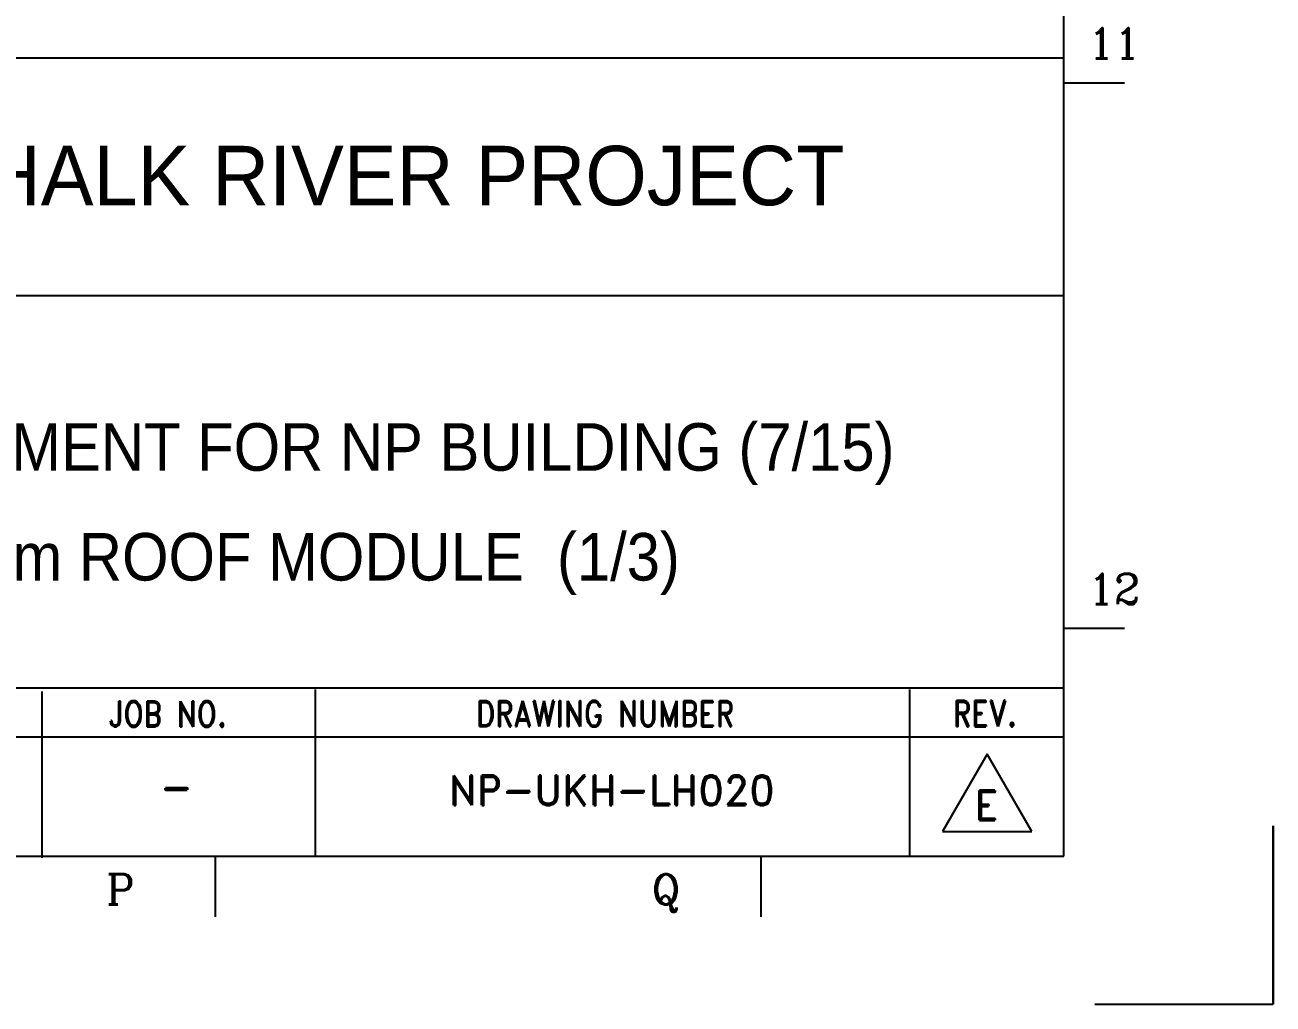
# Model space of a CAD drawing. Header units: millimetres. Extents: x 376548 to 485787, y -156716 to -17718.
# Drawn here: x 407764 to 412218, y -128678 to -125184 of the extents above; entities that cross this region are included whole.
import ezdxf
from ezdxf.enums import TextEntityAlignment as Align

# ---------------------------------------------------------------- set-up
doc = ezdxf.new("R2010")
doc.units = ezdxf.units.MM
doc.header["$LTSCALE"] = 2
doc.layers.add('TAN-TIT', color=30, linetype='Continuous')
doc.styles.add('COM', font='COMPLEX', dxfattribs={"height": 5})
doc.styles.add('KIM3', font='ROMAND.shx', dxfattribs={"width": 1.25, "height": 3})
doc.styles.add('KJR', font='arial.ttf', dxfattribs={"width": 0.8})
doc.styles.add('RD', font='sanss___.ttf')
doc.styles.add('RD20', font='ROMAND.SHX', dxfattribs={"width": 0.8, "height": 2})
doc.styles.add('RD6', font='ROMAND.shx', dxfattribs={"width": 0.83, "height": 6})

# ---------------------------------------------------------------- blocks, each defined once
blk = doc.blocks.new('BORDER')
at = {"layer": 'TAN-TIT'}
for p, q in [((23282.3, 352), (23282.3, 16468)), ((19323.7, 2250.8), (23282.3, 2250.8)), ((23282.3, 2191.5), (23426.6, 2191.5)), ((19323.7, 1685.2), (23282.3, 1685.2)), ((23282.3, 893.7), (23426.6, 893.7)), ((19323.7, 752.1), (23282.3, 752.1)), ((20850.6, 743.6), (20850.6, 347.7)), ((21501, 747.9), (21501, 352)), ((22914.8, 747.9), (22914.8, 352)), ((23282.3, 634.8), (19323.7, 634.8)), ((23100, 594.2), (22993.9, 410.6)), ((23206, 410.6), (23100, 594.2)), ((23282.3, 485.6), (23282.3, 489.9)), ((22993.9, 410.6), (23206, 410.6)), ((497.7, 352), (23282.3, 352)), ((21263.4, 352), (21263.4, 207.8)), ((22561.3, 352), (22561.3, 207.8))]:
    blk.add_line(p, q, dxfattribs=at)
at = {"layer": 'TAN-TIT', "linetype": 'Continuous'}
for p, q in [((23780, 0), (23780, 424.1)), ((23780, 424.1), (23780, 0)), ((23355.9, 0), (23780, 0))]:
    blk.add_line(p, q, dxfattribs=at)
at = {"layer": 'TAN-TIT', "style": 'COM'}
for s, p in [('11', (23340, 2249.2)), ('12', (23340, 951.3)), ('P', (21003.9, 236.6)), ('Q', (22301.7, 236.6))]:
    blk.add_text(s, height=72.1, dxfattribs=at).set_placement(p)
at = {"layer": 'TAN-TIT', "style": 'RD6', "width": 0.83}
for s, p in [('JOB NO.', (21008, 659.4)), ('DRAWING NUMBER', (21883.6, 659.9)), ('REV.', (23018.5, 660.5))]:
    blk.add_text(s, height=61.2, dxfattribs=at).set_placement(p)

msp = doc.modelspace()

# ---------------------------------------------------------------- block references
at = {"xscale": 1.5, "yscale": 1.5, "zscale": 1.5}
msp.add_blockref('BORDER', (376548.4, -128677.6), dxfattribs=at)

# ---------------------------------------------------------------- texts
at = {"style": 'KJR', "width": 0.9519}
msp.add_text('MMRP CHALK RIVER PROJECT', height=212.069, dxfattribs=at).set_placement((406473.4, -125827.7), (410688.4, -125827.7), align=Align.FIT)
at = {"style": 'RD', "width": 0.9}
for s, p in [('ARRANGEMENT FOR NP BUILDING (7/15)', (406660.5, -126774.9)), ('15m ROOF MODULE  (1/3)', (407482.4, -127166.7))]:
    msp.add_text(s, height=169.655, dxfattribs=at).set_placement(p)
for s, height, style, p in [('NP-UKH-LH020', 106.034, 'KIM3', (409858.4, -127968.4)), ('-', 106, 'RD20', (408304.7, -127958.2)), ('E', 106, 'RD20', (411195.7, -128021.9))]:
    msp.add_text(s, height=height, dxfattribs=dict(style=style)).set_placement(p, align=Align.CENTER)

doc.saveas('drawing.dxf')
